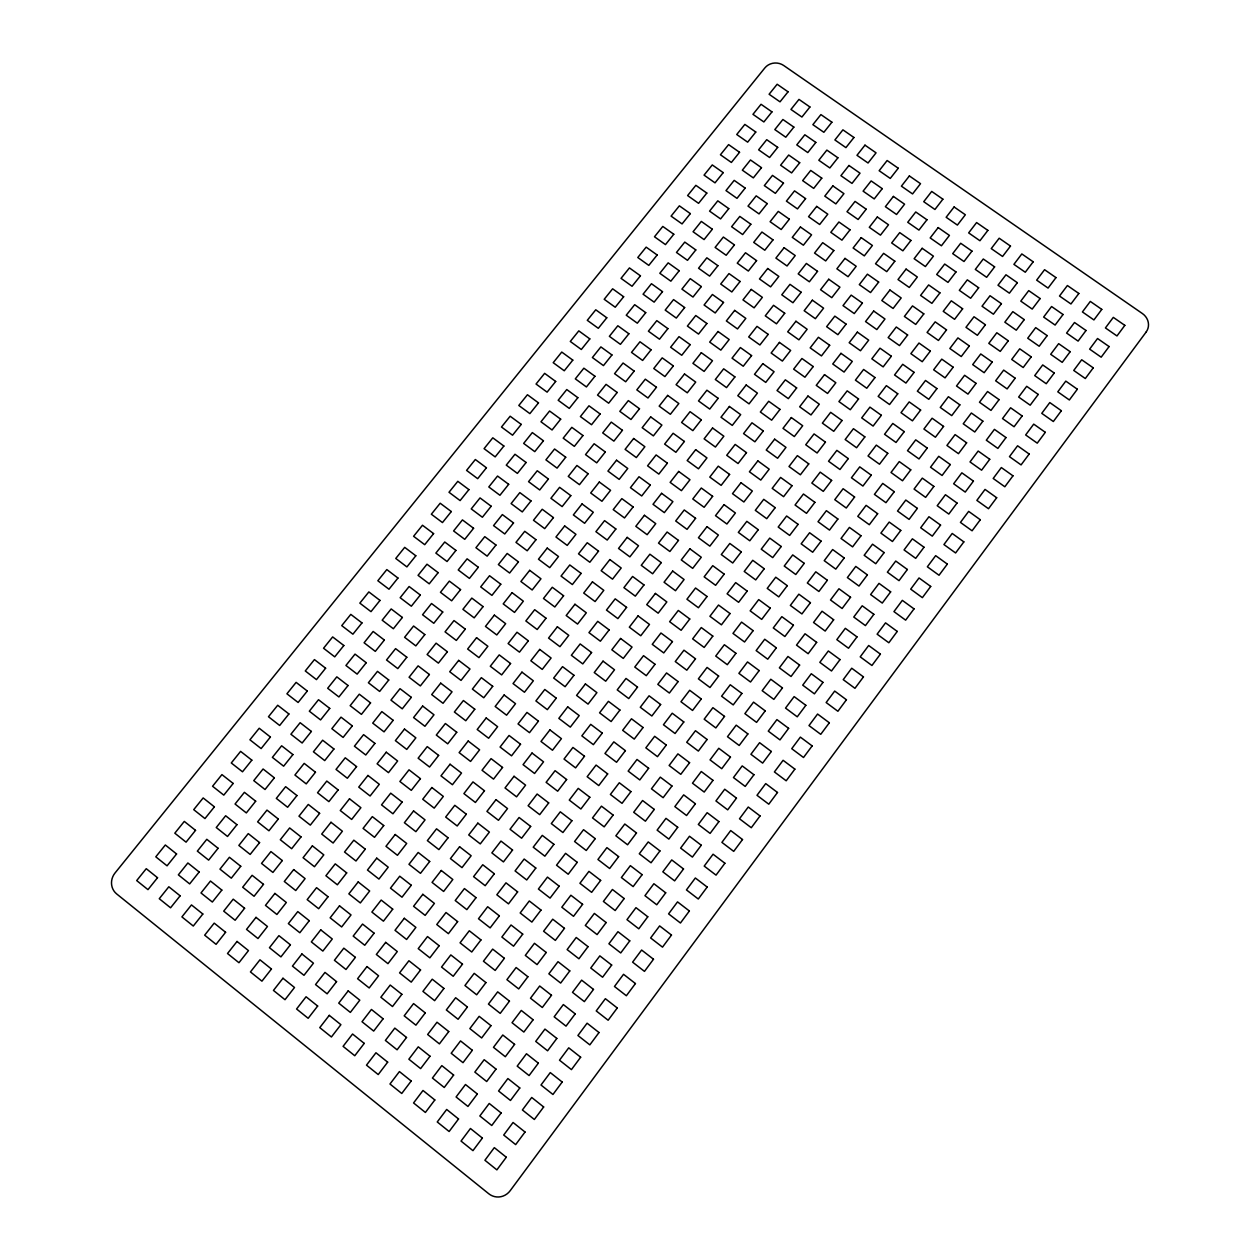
<?xml version="1.0" encoding="UTF-8"?>
<svg xmlns="http://www.w3.org/2000/svg" width="1260" height="1260" viewBox="0 0 1260 1260"><rect width="100%" height="100%" fill="white"/><g stroke="black" fill="none" stroke-linecap="round" stroke-linejoin="round"><path stroke-width="1.5" d="M1146.096 332.105L510.19 1190.7A15.971 15.246 -80.3 0 1 488.738 1193.74L116.676 893.939A15.293 14.443 -50.8 0 1 115.038 872.975L764.836 67.945A13.529 12.49 4.3 0 1 783.736 65.52L1142.379 313.535A14.096 13.104 22.3 0 1 1146.096 332.105M506.284 1157.231L496.881 1169.879L484.911 1160.255L494.314 1147.639L506.284 1157.231M525.026 1132.031L515.671 1144.615L503.701 1135.039L513.056 1122.487L525.026 1132.031M543.659 1106.973L534.35 1119.478L522.396 1109.966L531.72 1097.476L543.659 1106.973M562.196 1082.025L552.951 1094.483L540.997 1085.017L550.274 1072.591L562.196 1082.025M580.655 1057.219L571.442 1069.614L559.503 1060.196L568.733 1047.832L580.655 1057.219M599.004 1032.539L589.837 1044.871L577.915 1035.5L587.097 1023.199L599.004 1032.539M617.258 1007.984L608.139 1020.238L596.232 1010.929L605.367 998.692L617.258 1007.984M635.434 983.556L626.362 995.746L614.471 986.486L623.542 974.311L635.434 983.556M653.499 959.238L644.474 971.381L632.599 962.152L641.623 950.04L653.499 959.238M671.485 935.062L662.508 947.142L650.633 937.96L659.626 925.911L671.485 935.062M689.377 910.996L680.447 923.013L668.587 913.878L677.534 901.892L689.377 910.996M707.175 887.056L698.292 899.01L686.448 889.922L695.347 878L707.175 887.056M724.894 863.242L716.042 875.133L704.214 866.092L713.066 854.217L724.894 863.242M742.518 839.538L733.714 851.366L721.901 842.373L730.706 830.561L742.518 839.538M760.048 815.944L751.291 827.725L739.494 818.779L748.251 807.03L760.048 815.944M777.499 792.477L768.789 804.195L756.992 795.296L765.718 783.61L777.499 792.477M794.871 769.135L786.193 780.79L774.412 771.939L783.09 760.3L794.871 769.135M812.149 745.904L803.518 757.496L791.737 748.692L800.368 737.116L812.149 745.904M829.332 722.783L820.748 734.328L808.983 725.571L817.582 714.042L829.332 722.783M846.436 699.773L837.9 711.27L826.15 702.544L834.687 691.078L846.436 699.773M863.462 676.888L854.957 688.322L843.223 679.644L851.728 668.225L863.462 676.888M880.394 654.113L871.936 665.485L860.218 656.854L868.675 645.498L880.394 654.113M897.246 631.433L888.836 642.758L877.117 634.174L885.544 622.865L897.246 631.433M914.02 608.879L905.641 620.156L893.954 611.604L902.333 600.359L914.02 608.879M930.715 586.435L922.383 597.649L910.697 589.144L919.028 577.962L930.715 586.435M947.331 564.102L939.031 575.253L927.36 566.795L935.66 555.66L947.331 564.102M963.853 541.879L955.6 552.967L943.929 544.556L952.198 533.468L963.853 541.879M980.296 519.75L972.09 530.791L960.435 522.412L968.656 511.387L980.296 519.75M996.676 497.731L988.501 508.725L976.862 500.393L985.036 489.416L996.676 497.731M1012.961 475.823L1004.834 486.769L993.195 478.469L1001.338 467.555L1012.961 475.823M1029.168 454.025L1021.072 464.909L1009.465 456.655L1017.576 445.788L1029.168 454.025M1045.312 432.322L1037.248 443.158L1025.656 434.952L1033.72 424.132L1045.312 432.322M1061.361 410.728L1053.344 421.517L1041.768 413.343L1049.785 402.57L1061.361 410.728M1077.347 389.23L1069.362 399.971L1057.786 391.828L1065.787 381.118L1077.347 389.23M1093.255 367.841L1085.317 378.536L1073.74 370.44L1081.694 359.777L1093.255 367.841M1109.083 346.563L1101.177 357.194L1089.632 349.13L1097.539 338.515L1109.083 346.563M1124.833 325.363L1116.974 335.947L1105.429 327.931L1113.304 317.378L1124.833 325.363M482.375 1138.063L472.957 1150.648L461.034 1141.072L470.452 1128.503L482.375 1138.063M501.133 1112.958L491.762 1125.495L479.84 1115.966L489.226 1103.461L501.133 1112.958M519.797 1087.994L510.473 1100.468L498.566 1090.987L507.89 1078.544L519.797 1087.994M538.351 1063.157L529.09 1075.567L517.198 1066.133L526.475 1053.754L538.351 1063.157M556.826 1038.445L547.596 1050.793L535.721 1041.406L544.95 1029.089L556.826 1038.445M575.206 1013.875L566.024 1026.144L554.164 1016.82L563.346 1004.567L575.206 1013.875M593.491 989.415L584.356 1001.621L572.497 992.344L581.632 980.154L593.491 989.415M611.683 965.066L602.595 977.225L590.751 967.995L599.839 955.867L611.683 965.066M629.779 940.858L620.739 952.954L608.911 943.772L617.951 931.691L629.779 940.858M647.782 916.776L638.788 928.809L626.976 919.658L635.969 907.657L647.782 916.776M665.705 892.804L656.759 904.774L644.947 895.687L653.893 883.732L665.705 892.804M683.519 868.959L674.62 880.866L662.823 871.825L671.737 859.934L683.519 868.959M701.269 845.224L692.401 857.083L680.62 848.075L689.488 836.246L701.269 845.224M718.909 821.614L710.105 833.411L698.323 824.45L707.144 812.684L718.909 821.614M736.47 798.131L727.697 809.849L715.932 800.951L724.72 789.232L736.47 798.131M753.937 774.742L745.211 786.429L733.462 777.562L742.203 765.907L753.937 774.742M771.325 751.495L762.647 763.103L750.913 754.283L759.591 742.691L771.325 751.495M788.634 728.343L779.987 739.903L768.269 731.131L776.916 719.602L788.634 728.343M805.849 705.317L797.249 716.814L785.531 708.088L794.131 696.607L805.849 705.317M822.969 682.4L814.417 693.851L802.715 685.156L811.283 673.738L822.969 682.4M840.026 659.594L831.506 670.981L819.819 662.335L828.34 650.979L840.026 659.594M856.989 636.899L848.515 648.238L836.829 639.639L845.318 628.331L856.989 636.899M873.857 614.329L865.431 625.606L853.76 617.038L862.202 605.792L873.857 614.329M890.663 591.853L882.268 603.067L870.613 594.562L879.008 583.364L890.663 591.853M907.373 569.488L899.026 580.655L887.386 572.182L895.734 561.047L907.373 569.488M924.005 547.234L915.705 558.353L904.066 549.927L912.382 538.823L924.005 547.234M940.558 525.089L932.29 536.146L920.682 527.767L928.951 516.726L940.558 525.089M957.033 503.055L948.811 514.064L937.204 505.717L945.441 494.723L957.033 503.055M973.429 481.115L965.239 492.077L953.647 483.761L961.853 472.831L973.429 481.115M989.746 459.286L981.603 470.185L970.011 461.932L978.169 451.048L989.746 459.286M1005.984 437.566L997.873 448.418L986.312 440.197L994.423 429.361L1005.984 437.566M1022.144 415.958L1014.079 426.746L1002.519 418.572L1010.599 407.783L1022.144 415.958M1038.224 394.443L1030.192 405.184L1018.647 397.042L1026.695 386.316L1038.224 394.443M1054.226 373.023L1046.241 383.717L1034.712 375.606L1042.713 364.943L1054.226 373.023M1070.165 351.713L1062.211 362.36L1050.683 354.296L1058.652 343.665L1070.165 351.713M1086.01 330.498L1078.103 341.098L1066.59 333.065L1074.512 322.497L1086.01 330.498M1101.791 309.393L1093.916 319.93L1082.419 311.945L1090.309 301.423L1101.791 309.393M458.545 1118.975L449.127 1131.511L437.252 1121.967L446.686 1109.461L458.545 1118.975M477.335 1093.979L467.948 1106.453L456.088 1096.972L465.476 1084.514L477.335 1093.979M496.015 1069.11L486.691 1081.521L474.831 1072.087L484.171 1059.692L496.015 1069.11M514.6 1044.367L505.323 1056.731L493.479 1047.328L502.772 1035.011L514.6 1044.367M533.106 1019.765L523.861 1032.05L512.033 1022.711L521.278 1010.441L533.106 1019.765M551.502 995.274L542.32 1007.496L530.491 998.203L539.69 985.997L551.502 995.274M569.803 970.909L560.668 983.068L548.856 973.822L558.007 961.679L569.803 970.909M588.026 946.669L578.923 958.781L567.126 949.583L576.23 937.487L588.026 946.669M606.139 922.556L597.098 934.589L585.302 925.439L594.358 913.421L606.139 922.556M624.173 898.553L615.163 910.539L603.398 901.436L612.407 889.481L624.173 898.553M642.112 874.676L633.15 886.599L621.385 877.543L630.362 865.651L642.112 874.676M659.957 850.925L651.042 862.785L639.292 853.776L648.223 841.932L659.957 850.925M677.722 827.284L668.855 839.097L657.121 830.135L665.989 818.354L677.722 827.284M695.394 803.77L686.574 815.519L674.84 806.605L683.676 794.871L695.394 803.77M712.987 780.365L704.198 792.052L692.48 783.184L701.269 771.514L712.987 780.365M730.469 757.087L721.744 768.71L710.041 759.89L718.783 748.283L730.469 757.087M747.889 733.918L739.195 745.479L727.492 736.706L736.202 725.162L747.889 733.918M765.214 710.86L756.567 722.374L744.88 713.633L753.543 702.135L765.214 710.86M782.444 687.913L773.845 699.379L762.174 690.685L770.789 679.25L782.444 687.913M799.612 665.091L791.044 676.494L779.373 667.832L787.957 656.46L799.612 665.091M816.669 642.364L808.148 653.72L796.509 645.104L805.03 633.78L816.669 642.364M833.663 619.762L825.174 631.055L813.55 622.487L822.04 611.226L833.663 619.762M850.563 597.272L842.121 608.501L830.497 599.981L838.955 588.766L850.563 597.272M867.384 574.891L858.989 586.058L847.381 577.584L855.776 566.417L867.384 574.891M884.126 552.605L875.763 563.724L864.171 555.298L872.534 544.194L884.126 552.605M900.79 530.428L892.458 541.501L880.882 533.106L889.198 522.065L900.79 530.428M917.359 508.378L909.09 519.388L897.514 511.04L905.798 500.047L917.359 508.378M933.865 486.423L925.628 497.385L914.067 489.069L922.304 478.123L933.865 486.423M950.276 464.562L942.086 475.477L930.526 467.208L938.731 456.309L950.276 464.562M966.625 442.827L958.466 453.679L946.922 445.441L955.096 434.606L966.625 442.827M982.879 421.187L974.767 431.991L963.239 423.801L971.365 413.012L982.879 421.187M999.07 399.641L990.99 410.398L979.477 402.239L987.556 391.514L999.07 399.641M1015.166 378.205L1007.134 388.915L995.636 380.803L1003.684 370.109L1015.166 378.205M1031.2 356.863L1023.199 367.526L1011.717 359.447L1019.718 348.815L1031.2 356.863M1047.155 335.632L1039.185 346.248L1027.719 338.216L1035.688 327.616L1047.155 335.632M1063.031 314.512L1055.108 325.064L1043.642 317.063L1051.58 306.526L1063.031 314.512M1078.843 293.47L1070.953 303.975L1059.503 296.021L1067.393 285.532L1078.843 293.47M434.826 1099.964L425.392 1112.454L413.563 1102.957L422.998 1090.483L434.826 1099.964M453.631 1075.063L444.245 1087.49L432.432 1078.04L441.819 1065.629L453.631 1075.063M472.342 1050.289L463.003 1062.668L451.19 1053.265L460.546 1040.918L472.342 1050.289M490.959 1025.656L481.651 1037.957L469.854 1028.601L479.162 1016.332L490.959 1025.656M509.465 1001.133L500.22 1013.386L488.439 1004.078L497.684 991.856L509.465 1001.133M527.893 976.752L518.695 988.927L506.914 979.666L516.127 967.522L527.893 976.752M546.226 952.481L537.075 964.609L525.31 955.395L534.46 943.299L546.226 952.481M564.464 928.336L555.345 940.401L543.596 931.234L552.715 919.202L564.464 928.336M582.608 904.318L573.536 916.319L561.803 907.2L570.874 895.23L582.608 904.318M600.658 880.409L591.649 892.348L579.915 883.276L588.94 871.369L600.658 880.409M618.628 856.627L609.651 868.502L597.933 859.493L606.91 847.633L618.628 856.627M636.489 832.97L627.574 844.783L615.856 835.805L624.803 824.024L636.489 832.97M654.271 809.424L645.403 821.189L633.701 812.259L642.584 800.525L654.271 809.424M671.974 786.004L663.138 797.69L651.452 788.807L660.303 777.136L671.974 786.004M689.582 762.694L680.794 774.333L669.123 765.481L677.912 753.874L689.582 762.694M707.096 739.494L698.355 751.07L686.7 742.282L695.457 730.721L707.096 739.494M724.531 716.404L715.837 727.933L704.183 719.192L712.892 707.679L724.531 716.404M741.888 693.441L733.226 704.907L721.586 696.213L730.249 684.763L741.888 693.441M759.15 670.588L750.519 682.006L738.895 673.344L747.526 661.941L759.15 670.588M776.317 647.845L767.749 659.201L756.142 650.585L764.726 639.245L776.317 647.845M793.422 625.212L784.885 636.52L773.278 627.937L781.83 616.66L793.422 625.212M810.432 602.69L801.927 613.935L790.351 605.414L798.84 594.184L810.432 602.69M827.363 580.277L818.906 591.476L807.329 582.986L815.787 571.819L827.363 580.277M844.2 557.975L835.789 569.126L824.229 560.668L832.639 549.549L844.2 557.975M860.974 535.784L852.595 546.872L841.034 538.461L849.413 527.404L860.974 535.784M877.653 513.702L869.321 524.727L857.776 516.364L866.108 505.355L877.653 513.702M894.253 491.715L885.953 502.693L874.424 494.377L882.725 483.415L894.253 491.715M910.775 469.854L902.522 480.769L891.009 472.484L899.262 461.585L910.775 469.854M927.218 448.072L919.012 458.955L907.499 450.702L915.721 439.85L927.218 448.072M943.582 426.416L935.408 437.236L923.911 429.03L932.101 418.226L943.582 426.416M959.868 404.854L951.741 415.611L940.259 407.452L948.386 396.711L959.868 404.854M976.075 383.386L967.979 394.112L956.513 385.985L964.609 375.291L976.075 383.386M992.203 362.029L984.154 372.708L972.689 364.613L980.753 353.966L992.203 362.029M1008.268 340.783L1000.251 351.398L988.801 343.35L996.817 332.75L1008.268 340.783M1024.238 319.63L1016.269 330.183L1004.834 322.182L1012.819 311.645L1024.238 319.63M1040.146 298.573L1032.208 309.078L1020.789 301.124L1028.727 290.619L1040.146 298.573M1055.975 277.609L1048.068 288.083L1036.665 280.145L1044.572 269.703L1055.975 277.609M411.201 1081.017L401.751 1093.475L389.97 1084.009L399.42 1071.583L411.201 1081.017M430.022 1056.226L420.635 1068.606L408.854 1059.203L418.257 1046.839L430.022 1056.226M448.765 1031.562L439.409 1043.879L427.644 1034.507L436.999 1022.222L448.765 1031.562M467.397 1007.024L458.089 1019.277L446.339 1009.953L455.647 997.731L467.397 1007.024M485.935 982.595L476.674 994.786L464.94 985.525L474.201 973.35L485.935 982.595M504.378 958.309L495.164 970.436L483.446 961.222L492.66 949.111L504.378 958.309M522.727 934.133L513.56 946.197L501.858 937.031L511.024 924.982L522.727 934.133M540.997 910.082L531.877 922.084L520.175 912.964L529.294 900.979L540.997 910.082M559.156 886.158L550.084 898.096L538.398 889.024L547.47 877.102L559.156 886.158M577.237 862.344L568.213 874.235L556.526 865.195L565.567 853.335L577.237 862.344M595.224 838.656L586.247 850.484L574.576 841.507L583.553 829.694L595.224 838.656M613.116 815.078L604.186 826.859L592.515 817.913L601.461 806.164L613.116 815.078M630.929 791.626L622.03 803.344L610.391 794.446L619.29 782.759L630.929 791.626M648.648 768.285L639.797 779.94L628.157 771.104L637.009 759.465L648.648 768.285M666.272 745.069L657.468 756.662L645.845 747.857L654.664 736.297L666.272 745.069M683.818 721.964L675.061 733.509L663.453 724.752L672.21 713.223L683.818 721.964M701.269 698.969L692.559 710.451L680.951 701.741L689.677 690.275L701.269 698.969M718.641 676.084L709.978 687.519L698.386 678.841L707.065 667.438L718.641 676.084M735.934 653.326L727.303 664.697L715.727 656.066L724.358 644.726L735.934 653.326M753.134 630.662L744.55 641.986L732.973 633.402L741.573 622.109L753.134 630.662M770.254 608.123L761.702 619.385L750.157 610.848L758.709 599.602L770.254 608.123M787.279 585.695L778.774 596.894L767.23 588.388L775.75 577.206L787.279 585.695M804.242 563.362L795.769 574.513L784.24 566.055L792.713 554.92L804.242 563.362M821.111 541.138L812.684 552.242L801.155 543.832L809.597 532.744L821.111 541.138M837.9 519.025L829.505 530.082L818.008 521.703L826.387 510.678L837.9 519.025M854.595 497.023L846.263 508.016L834.766 499.684L843.113 488.723L854.595 497.023M871.227 475.13L862.927 486.061L851.445 477.776L859.745 466.862L871.227 475.13M887.78 453.332L879.511 464.216L868.03 455.978L876.314 445.111L887.78 453.332M904.239 431.644L896.017 442.481L884.552 434.275L892.789 423.454L904.239 431.644M920.635 410.067L912.445 420.84L900.994 412.681L909.184 401.909L920.635 410.067M936.936 388.584L928.793 399.31L917.359 391.183L925.501 380.473L936.936 388.584M953.174 367.211L945.063 377.874L933.644 369.794L941.756 359.132L953.174 367.211M969.334 345.933L961.254 356.548L949.851 348.5L957.915 337.9L969.334 345.933M985.399 324.749L977.382 335.317L965.979 327.316L974.011 316.748L985.399 324.749M1001.417 303.676L993.415 314.197L982.028 306.227L990.029 295.722L1001.417 303.676M1017.34 282.697L1009.386 293.17L997.999 285.232L1005.968 274.774L1017.34 282.697M1033.184 261.812L1025.278 272.239L1013.906 264.348L1021.828 253.937L1033.184 261.812M387.67 1062.164L378.22 1074.559L366.487 1065.141L375.952 1052.761L387.67 1062.164M406.523 1037.468L397.105 1049.8L385.387 1040.429L394.805 1028.113L406.523 1037.468M425.281 1012.898L415.91 1025.168L404.192 1015.843L413.563 1003.59L425.281 1012.898M443.93 988.454L434.621 1000.661L422.919 991.384L432.227 979.193L443.93 988.454M462.499 964.136L453.222 976.279L441.535 967.05L450.812 954.922L462.499 964.136M480.958 939.928L471.744 952.009L460.058 942.827L469.287 930.778L480.958 939.928M499.338 915.847L490.156 927.88L478.485 918.745L487.667 906.743L499.338 915.847M517.624 891.891L508.489 903.861L496.834 894.773L505.969 882.835L517.624 891.891M535.815 868.061L526.727 879.968L515.072 870.928L524.16 859.036L535.815 868.061M553.912 844.342L544.871 856.186L533.232 847.192L542.273 835.38L553.912 844.342M571.914 820.748L562.921 832.529L551.297 823.583L560.29 811.818L571.914 820.748M589.837 797.265L580.891 808.999L569.268 800.084L578.23 788.382L589.837 797.265M607.666 773.908L598.768 785.578L587.16 776.711L596.074 765.072L607.666 773.908M625.401 750.661L616.549 762.269L604.957 753.448L613.825 741.872L625.401 750.661M643.057 727.524L634.252 739.084L622.66 730.312L631.481 718.783L643.057 727.524M660.634 704.513L651.861 715.995L640.285 707.269L649.073 695.803L660.634 704.513M678.101 681.597L669.375 693.047L657.815 684.353L666.556 672.95L678.101 681.597M695.504 658.807L686.81 670.194L675.265 661.547L683.959 650.192L695.504 658.807M712.813 636.127L704.167 647.451L692.638 638.867L701.284 627.559L712.813 636.127M730.028 613.557L721.429 624.834L709.915 616.282L718.515 605.036L730.028 613.557M747.18 591.097L738.612 602.312L727.099 593.806L735.667 582.608L747.18 591.097M764.237 568.748L755.716 579.915L744.219 571.442L752.74 560.306L764.237 568.748M781.216 546.509L772.726 557.613L761.245 549.187L769.734 538.099L781.216 546.509M798.1 524.365L789.658 535.421L778.192 527.042L786.634 516.001L798.1 524.365M814.905 502.346L806.51 513.34L795.06 505.008L803.455 494.014L814.905 502.346M831.647 480.422L823.284 491.369L811.834 483.068L820.197 472.138L831.647 480.422M848.295 458.608L839.979 469.508L828.529 461.239L836.861 450.371L848.295 458.608M864.864 436.889L856.58 447.741L845.161 439.519L853.445 428.699L864.864 436.889M881.354 415.28L873.117 426.069L861.698 417.895L869.936 407.122L881.354 415.28M897.766 393.781L889.56 404.523L878.157 396.38L886.363 385.654L897.766 393.781M914.098 372.377L905.94 383.072L894.553 374.96L902.711 364.298L914.098 372.377M930.353 351.083L922.241 361.714L910.854 353.65L918.981 343.035L930.353 351.083M946.528 329.884L938.448 340.468L927.077 332.435L935.172 321.867L946.528 329.884M962.64 308.779L954.592 319.315L943.236 311.33L951.284 300.809L962.64 308.779M978.658 287.768L970.657 298.258L959.317 290.32L967.318 279.846L978.658 287.768M994.612 266.868L986.643 277.31L975.319 269.404L983.288 258.993L994.612 266.868M1010.489 246.078L1002.566 256.457L991.242 248.598L999.18 238.219L1010.489 246.078M364.234 1043.39L354.769 1055.738L343.082 1046.351L352.564 1034.019L364.234 1043.39M383.103 1018.789L373.684 1031.074L362.014 1021.734L371.432 1009.465L383.103 1018.789M401.877 994.313L392.506 1006.535L380.851 997.243L390.222 985.052L401.877 994.313M420.556 969.964L411.233 982.123L399.577 972.878L408.917 960.75L420.556 969.964M439.141 945.74L429.865 957.836L418.226 948.638L427.502 936.558L439.141 945.74M457.632 921.627L448.402 933.676L436.763 924.525L446.009 912.508L457.632 921.627M476.028 897.656L466.846 909.625L455.222 900.522L464.42 888.568L476.028 897.656M494.329 873.778L485.195 885.701L473.587 876.645L482.738 864.754L494.329 873.778M512.552 850.043L503.449 861.903L491.857 852.894L500.96 841.066L512.552 850.043M530.665 826.418L521.624 838.215L510.032 829.253L519.088 817.488L530.665 826.418M548.698 802.919L539.705 814.653L528.113 805.738L537.122 794.02L548.698 802.919M566.638 779.53L557.676 791.201L546.115 782.334L555.077 770.679L566.638 779.53M584.498 756.252L575.584 767.875L564.023 759.055L572.938 747.448L584.498 756.252M602.264 733.099L593.381 744.66L581.837 735.871L590.72 724.342L602.264 733.099M619.936 710.041L611.116 721.555L599.571 712.813L608.407 701.332L619.936 710.041M637.528 687.125L628.74 698.576L617.227 689.881L626.015 678.447L637.528 687.125M655.027 664.303L646.285 675.691L634.772 667.044L643.529 655.673L655.027 664.303M672.446 641.592L663.752 652.932L652.255 644.332L660.949 633.008L672.446 641.592M689.771 619.006L681.124 630.284L669.627 621.716L678.289 610.454L689.771 619.006M707.033 596.515L698.418 607.745L686.936 599.224L695.552 588.01L707.033 596.515M724.185 574.135L715.617 585.317L704.151 576.844L712.735 565.677L724.185 574.135M741.274 551.88L732.737 562.999L721.287 554.558L729.823 543.454L741.274 551.88M758.268 529.72L749.779 540.776L738.328 532.381L746.833 521.341L758.268 529.72M775.183 507.67L766.741 518.679L755.307 510.331L763.749 499.338L775.183 507.67M792.02 485.714L783.61 496.676L772.191 488.36L780.601 477.43L792.02 485.714M808.762 463.885L800.399 474.784L788.996 466.515L797.359 455.632L808.762 463.885M825.442 442.134L817.11 453.002L805.723 444.764L814.054 433.928L825.442 442.134M842.042 420.509L833.742 431.314L822.37 423.124L830.655 412.335L842.042 420.509M858.548 398.979L850.295 409.736L838.924 401.578L847.177 390.852L858.548 398.979M874.991 377.559L866.77 388.253L855.414 380.142L863.62 369.464L874.991 377.559M891.34 356.233L883.165 366.88L871.825 358.816L880 348.185L891.34 356.233M907.625 335.002L899.498 345.602L888.158 337.585L896.285 327.002L907.625 335.002M923.816 313.882L915.736 324.434L904.397 316.449L912.508 305.912L923.816 313.882M939.944 292.871L931.896 303.361L920.587 295.407L928.636 284.933L939.944 292.871M955.994 271.94L947.992 282.398L936.684 274.475L944.701 264.049L955.994 271.94M971.98 251.118L963.994 261.513L952.702 253.638L960.687 243.259L971.98 251.118M987.871 230.391L979.933 240.739L968.656 232.895L976.594 222.563L987.871 230.391M329.269 1015.355L319.772 1027.625L331.411 1036.98L340.893 1024.679L329.269 1015.355M348.169 990.895L338.735 1003.117L350.359 1012.41L359.793 1000.172L348.169 990.895M366.975 966.578L357.588 978.721L369.196 987.966L378.583 975.807L366.975 966.578M385.686 942.37L376.346 954.45L387.954 963.664L397.294 951.552L385.686 942.37M404.302 918.288L395.01 930.305L406.602 939.472L415.894 927.407L404.302 918.288M422.824 894.317L413.579 906.286L425.155 915.39L434.401 903.404L422.824 894.317M441.252 870.471L432.054 882.378L443.63 891.45L452.828 879.511L441.252 870.471M459.585 846.751L450.434 858.595L461.995 867.62L471.145 855.745L459.585 846.751M477.839 823.142L468.72 834.939L480.28 843.901L489.384 832.088L477.839 823.142M495.983 799.659L486.927 811.393L498.472 820.307L507.528 808.558L495.983 799.659M514.048 776.286L505.024 787.957L516.568 796.84L525.577 785.153L514.048 776.286M532.019 753.039L523.058 764.647L534.571 773.482L543.548 761.843L532.019 753.039M549.911 729.902L540.981 741.447L552.494 750.235L561.424 738.659L549.911 729.902M567.709 706.876L558.826 718.373L570.323 727.115L579.206 715.601L567.709 706.876M585.412 683.959L576.576 695.41L588.058 704.104L596.909 692.638L585.412 683.959M603.036 661.153L594.247 672.541L605.713 681.203L614.518 669.8L603.036 661.153M620.582 638.473L611.824 649.798L623.29 658.413L632.048 647.073L620.582 638.473M638.033 615.904L629.323 627.165L640.773 635.749L649.483 624.44L638.033 615.904M655.389 593.428L646.726 604.642L658.161 613.179L666.839 601.933L655.389 593.428M672.683 571.079L664.052 582.23L675.486 590.72L684.101 579.537L672.683 571.079M689.881 548.824L681.282 559.928L692.701 568.37L701.284 557.251L689.881 548.824M706.986 526.68L698.434 537.736L709.852 546.147L718.389 535.059L706.986 526.68M724.027 504.646L715.507 515.655L726.91 524.018L735.415 512.993L724.027 504.646M740.974 482.722L732.501 493.668L743.888 501.984L752.346 491.022L740.974 482.722M757.843 460.892L749.416 471.791L760.788 480.076L769.214 469.161L757.843 460.892M774.632 439.173L766.237 450.025L777.609 458.262L785.988 447.394L774.632 439.173M791.327 417.564L782.995 428.353L794.335 436.558L802.683 425.738L791.327 417.564M807.959 396.05L799.659 406.791L810.999 414.949L819.299 404.192L807.959 396.05M824.512 374.645L816.244 385.339L827.568 393.451L835.837 382.741L824.512 374.645M840.971 353.335L832.75 363.982L844.074 372.062L852.295 361.399L840.971 353.335M857.367 332.136L849.177 342.72L860.486 350.752L868.675 340.153L857.367 332.136M873.684 311.031L865.541 321.568L876.834 329.569L884.977 319L873.684 311.031M889.922 290.02L881.811 300.51L893.104 308.464L901.199 297.959L889.922 290.02M906.082 269.105L898.002 279.547L909.279 287.469L917.343 277.011L906.082 269.105M922.163 248.299L914.13 258.694L925.391 266.569L933.424 256.158L922.163 248.299M938.18 227.588L930.179 237.935L941.425 245.779L949.426 235.415L938.18 227.588M954.103 206.971L946.15 217.271L957.395 225.083L965.349 214.767L954.103 206.971M317.662 1006.047L308.164 1018.3L296.572 1008.992L306.07 996.77L317.662 1006.047M336.562 981.65L327.127 993.825L315.536 984.564L324.986 972.405L336.562 981.65M355.383 957.364L345.98 969.491L334.42 960.278L343.822 948.166L355.383 957.364M374.11 933.203L364.754 945.268L353.194 936.101L362.549 924.068L374.11 933.203M392.726 909.169L383.434 921.17L371.873 912.051L381.182 900.065L392.726 909.169M411.264 885.244L402.003 897.199L390.474 888.127L399.735 876.204L411.264 885.244M429.707 861.462L420.494 873.337L408.965 864.313L418.178 852.453L429.707 861.462M448.056 837.774L438.89 849.602L427.376 840.625L436.543 828.828L448.056 837.774M466.31 814.212L457.191 825.977L445.678 817.047L454.797 805.313L466.31 814.212M484.47 790.776L475.398 802.478L463.901 793.595L472.973 781.909L484.47 790.776M502.551 767.45L493.526 779.105L482.029 770.254L491.069 758.63L502.551 767.45M520.538 744.235L511.544 755.827L500.078 747.038L509.056 735.462L520.538 744.235M538.429 721.145L529.499 732.674L518.033 723.933L526.963 712.42L538.429 721.145M556.243 698.166L547.344 709.648L535.894 700.938L544.792 689.472L556.243 698.166M573.962 675.297L565.11 686.716L553.66 678.053L562.527 666.65L573.962 675.297M591.586 652.538L582.781 663.91L571.347 655.279L580.167 643.939L591.586 652.538M609.147 629.905L600.374 641.214L588.956 632.63L597.728 621.337L609.147 629.905M626.598 607.367L617.888 618.613L606.47 610.076L615.195 598.846L626.598 607.367M643.986 584.939L635.308 596.137L623.905 587.648L632.583 576.466L643.986 584.939M661.264 562.622L652.633 573.773L641.245 565.315L649.892 554.195L661.264 562.622M678.478 540.414L669.879 551.502L658.508 543.091L667.107 532.019L678.478 540.414M695.599 518.317L687.047 529.358L675.691 520.978L684.243 509.969L695.599 518.317M712.64 496.33L704.135 507.308L692.779 498.976L701.3 488.014L712.64 496.33M729.603 474.437L721.145 485.368L709.789 477.083L718.263 466.168L729.603 474.437M746.487 452.655L738.061 463.538L726.721 455.285L735.163 444.433L746.487 452.655M763.292 430.983L754.898 441.803L743.573 433.598L751.968 422.793L763.292 430.983M780.003 409.405L771.655 420.178L760.347 412.004L768.694 401.263L780.003 409.405M796.651 387.938L788.335 398.648L777.026 390.521L785.342 379.827L796.651 387.938M813.204 366.565L804.935 377.228L793.642 369.148L801.927 358.502L813.204 366.565M829.678 345.287L821.457 355.918L810.18 347.87L818.417 337.27L829.678 345.287M846.09 324.119L837.9 334.703L826.623 326.686L834.829 316.134L846.09 324.119M862.407 303.061L854.264 313.582L843.003 305.613L851.161 295.108L862.407 303.061M878.661 282.082L870.55 292.556L859.304 284.634L867.415 274.176L878.661 282.082M894.836 261.214L886.756 271.64L875.527 263.75L883.606 253.339L894.836 261.214M910.933 240.455L902.885 250.819L891.67 242.959L899.719 232.612L910.933 240.455M926.95 219.775L918.95 230.092L907.736 222.28L915.752 211.979L926.95 219.775M942.889 199.19L934.936 209.475L923.737 201.695L931.707 191.425L942.889 199.19M282.964 978.248L273.452 990.423L284.996 999.7L294.509 987.494L282.964 978.248M301.912 953.978L292.446 966.105L303.975 975.319L313.441 963.191L301.912 953.978M320.749 929.848L311.346 941.897L322.859 951.079L332.278 938.999L320.749 929.848M339.507 905.83L330.136 917.816L341.649 926.95L351.02 914.933L339.507 905.83M358.171 881.937L348.847 893.86L360.344 902.947L369.668 890.993L358.171 881.937M376.724 858.154L367.463 870.03L378.945 879.07L388.222 867.163L376.724 858.154M395.199 834.498L385.969 846.311L397.451 855.304L406.681 843.46L395.199 834.498M413.579 810.952L404.397 822.717L415.879 831.663L425.045 819.882L413.579 810.952M431.865 787.531L422.73 799.234L434.196 808.133L443.331 796.414L431.865 787.531M450.056 764.237L440.969 775.861L452.434 784.728L461.506 773.057L450.056 764.237M468.169 741.038L459.128 752.614L470.563 761.434L479.603 749.826L468.169 741.038M486.187 717.964L477.194 729.493L488.628 738.25L497.621 726.705L486.187 717.964M504.11 695L495.164 706.466L506.583 715.192L515.529 703.694L504.11 695M521.955 672.147L513.04 683.566L524.459 692.244L533.358 680.809L521.955 672.147M539.705 649.42L530.838 660.775L542.241 669.406L551.108 658.019L539.705 649.42M557.377 626.787L548.557 638.08L559.944 646.679L568.764 635.355L557.377 626.787M574.954 604.264L566.181 615.51L577.553 624.062L586.325 612.801L574.954 604.264M592.452 581.868L583.711 593.051L595.082 601.555L603.808 590.341L592.452 581.868M609.856 559.566L601.162 570.701L612.517 579.159L621.212 568.008L609.856 559.566M627.181 537.374L618.534 548.462L629.874 556.873L638.521 545.769L627.181 537.374M644.427 515.293L635.812 526.318L647.152 534.697L655.751 523.656L644.427 515.293M661.579 493.322L653.011 504.299L664.335 512.631L672.903 501.637L661.579 493.322M678.667 471.445L670.131 482.375L681.44 490.66L689.976 479.729L678.667 471.445M695.662 449.678L687.173 460.546L698.465 468.815L706.955 457.916L695.662 449.678M712.562 428.022L704.12 438.842L715.412 447.048L723.854 436.212L712.562 428.022M729.398 406.46L720.988 417.233L732.28 425.408L740.675 414.619L729.398 406.46M746.156 385.009L737.793 395.719L749.054 403.862L757.417 393.12L746.156 385.009M762.82 363.652L754.504 374.315L765.749 382.41L774.081 371.731L762.82 363.652M779.42 342.405L771.136 353.02L782.381 361.069L790.65 350.438L779.42 342.405M795.926 321.253L787.689 331.821L798.919 339.838L807.156 329.254L795.926 321.253M812.369 300.195L804.163 310.716L815.378 318.701L823.583 308.164L812.369 300.195M828.733 279.248L820.559 289.721L831.773 297.659L839.932 287.17L828.733 279.248M845.003 258.394L836.876 268.805L848.075 276.712L856.202 266.285L845.003 258.394M861.21 237.636L853.114 248L864.313 255.875L872.392 245.48L861.21 237.636M877.338 216.988L869.29 227.304L880.472 235.132L888.52 224.784L877.338 216.988M893.403 196.418L885.386 206.687L896.553 214.483L904.57 204.183L893.403 196.418M909.373 175.943L901.404 186.165L912.555 193.93L920.524 183.677L909.373 175.943M271.451 969.019L261.938 981.162L250.441 971.933L259.954 959.805L271.451 969.019M290.399 944.795L280.933 956.891L269.451 947.709L278.917 935.644L290.399 944.795M309.251 920.714L299.833 932.746L288.367 923.596L297.785 911.594L309.251 920.714M328.025 896.742L318.654 908.712L307.172 899.624L316.559 887.67L328.025 896.742M346.689 872.897L337.365 884.803L325.899 875.747L335.239 863.872L346.689 872.897M365.258 849.161L355.981 861.005L344.531 852.012L353.824 840.184L365.258 849.161M383.749 825.552L374.519 837.333L363.069 828.387L372.314 816.622L383.749 825.552M402.129 802.053L392.947 813.787L381.528 804.872L390.71 793.17L402.129 802.053M420.43 778.68L411.295 790.351L399.877 781.483L409.012 769.828L420.43 778.68M438.637 755.417L429.55 767.025L418.131 758.205L427.234 746.613L438.637 755.417M456.75 732.265L447.709 743.825L436.306 735.053L445.363 723.524L456.75 732.265M474.784 709.238L465.775 720.736L454.387 712.01L463.397 700.528L474.784 709.238M492.723 686.322L483.761 697.756L472.39 689.078L481.351 677.659L492.723 686.322M510.568 663.516L501.653 674.903L490.298 666.256L499.212 654.885L510.568 663.516M528.334 640.82L519.466 652.144L508.111 643.545L516.994 632.236L528.334 640.82M546.021 618.235L537.185 629.512L525.845 620.959L534.681 609.698L546.021 618.235M563.598 595.76L554.825 606.989L543.485 598.469L552.274 587.27L563.598 595.76M581.112 573.394L572.371 584.561L561.047 576.088L569.788 564.952L581.112 573.394M598.531 551.14L589.837 562.259L578.513 553.833L587.223 542.729L598.531 551.14M615.872 528.995L607.21 540.052L595.901 531.673L604.564 520.632L615.872 528.995M633.119 506.945L624.503 517.955L613.21 509.607L621.841 498.629L633.119 506.945M650.286 485.021L641.718 495.967L630.441 487.667L639.009 476.737L650.286 485.021M667.375 463.192L658.838 474.091L647.577 465.822L656.113 454.939L667.375 463.192M684.385 441.457L675.895 452.308L664.634 444.087L673.123 433.267L684.385 441.457M701.3 419.848L692.858 430.637L681.597 422.462L690.055 411.673L701.3 419.848M718.153 398.317L709.742 409.075L698.497 400.932L706.907 390.206L718.153 398.317M734.911 376.913L726.532 387.607L715.318 379.496L723.681 368.818L734.911 376.913M751.59 355.603L743.258 366.235L732.044 358.171L740.376 347.555L751.59 355.603M768.191 334.388L759.906 344.972L748.692 336.955L756.992 326.371L768.191 334.388M784.728 313.267L776.475 323.82L765.277 315.835L773.53 305.298L784.728 313.267M801.171 292.257L792.949 302.746L781.767 294.808L789.988 284.335L801.171 292.257M817.535 271.341L809.361 281.783L798.194 273.877L806.369 263.45L817.535 271.341M833.836 250.535L825.694 260.93L814.543 253.055L822.686 242.676L833.836 250.535M850.043 229.808L841.948 240.156L830.797 232.328L838.908 221.996L850.043 229.808M866.187 209.191L858.123 219.492L846.988 211.696L855.052 201.411L866.187 209.191M882.252 188.654L874.235 198.907L863.1 191.158L871.133 180.92L882.252 188.654M898.254 168.226L890.269 178.432L879.149 170.714L887.135 160.524L898.254 168.226M237.037 941.441L227.509 953.521L238.959 962.719L248.472 950.607L237.037 941.441M256.016 917.359L246.535 929.392L257.985 938.542L267.451 926.494L256.016 917.359M274.9 893.419L265.466 905.373L276.901 914.476L286.335 902.491L274.9 893.419M293.69 869.589L284.303 881.48L295.738 890.536L305.109 878.614L293.69 869.589M312.385 845.869L303.061 857.714L314.464 866.722L323.804 854.863L312.385 845.869M331.002 822.276L321.709 834.057L333.113 843.019L342.389 831.222L331.002 822.276M349.508 798.808L340.263 810.526L351.666 819.441L360.895 807.707L349.508 798.808M367.936 775.451L358.738 787.106L370.109 795.989L379.307 784.303L367.936 775.451M386.253 752.204L377.102 763.812L388.474 772.648L397.625 761.009L386.253 752.204M404.491 729.083L395.388 740.628L406.759 749.416L415.863 737.84L404.491 729.083M422.651 706.057L413.579 717.554L424.935 726.295L433.991 714.782L422.651 706.057M440.701 683.156L431.692 694.591L443.032 703.301L452.041 691.834L440.701 683.156M458.672 660.382L449.71 671.753L461.034 680.4L469.996 669.013L458.672 660.382M476.563 637.702L467.633 649.026L478.958 657.625L487.872 646.285L476.563 637.702M494.361 615.132L485.462 626.409L496.786 634.961L505.654 623.684L494.361 615.132M512.064 592.673L503.212 603.886L514.521 612.423L523.357 601.178L512.064 592.673M529.688 570.339L520.884 581.49L532.177 589.979L540.965 578.797L529.688 570.339M547.218 548.1L538.461 559.204L549.738 567.646L558.495 556.51L547.218 548.1M564.669 525.956L555.959 537.012L567.221 545.407L575.946 534.334L564.669 525.956M582.041 503.937L573.363 514.93L584.624 523.294L593.303 512.269L582.041 503.937M599.319 482.029L590.688 492.975L601.949 501.275L610.565 490.313L599.319 482.029M616.534 460.215L607.934 471.098L619.18 479.383L627.763 468.468L616.534 460.215M633.654 438.496L625.102 449.348L636.332 457.569L644.868 446.717L633.654 438.496M650.68 416.902L642.175 427.691L653.389 435.881L661.894 425.077L650.68 416.902M667.642 395.404L659.169 406.13L670.383 414.288L678.841 403.531L667.642 395.404M684.511 374L676.084 384.678L687.283 392.805L695.709 382.095L684.511 374M701.316 352.705L692.921 363.337L704.104 371.416L712.483 360.754L701.316 352.705M718.027 331.506L709.679 342.09L720.846 350.123L729.193 339.523L718.027 331.506M734.659 310.401L726.358 320.938L737.51 328.939L745.826 318.386L734.659 310.401M751.228 289.406L742.959 299.896L754.11 307.849L762.363 297.344L751.228 289.406M767.702 268.506L759.465 278.948L770.616 286.87L778.837 276.412L767.702 268.506M784.098 247.716L775.908 258.095L787.043 265.986L795.233 255.575L784.098 247.716M800.431 227.005L792.272 237.352L803.392 245.196L811.55 234.832L800.431 227.005M816.685 206.404L808.558 216.689L819.677 224.5L827.788 214.184L816.685 206.404M832.86 185.897L824.78 196.135L835.868 203.9L843.948 193.646L832.86 185.897M848.956 165.485L840.908 175.675L851.996 183.409L860.029 173.187L848.956 165.485M864.974 145.152L856.973 155.311L868.045 162.997L876.047 152.838L864.974 145.152M225.603 932.274L216.074 944.339L204.671 935.172L214.2 923.139L225.603 932.274M244.598 908.255L235.116 920.257L223.713 911.137L233.21 899.167L244.598 908.255M263.498 884.347L254.063 896.285L242.676 887.213L252.11 875.306L263.498 884.347M282.303 860.564L272.916 872.44L261.529 863.415L270.932 851.571L282.303 860.564M301.014 836.908L291.659 848.72L280.303 839.743L289.642 827.946L301.014 836.908M319.615 813.361L310.322 825.111L298.966 816.181L308.275 804.447L319.615 813.361M338.137 789.926L328.892 801.628L317.551 792.745L326.797 781.058L338.137 789.926M356.58 766.615L347.366 778.255L336.026 769.419L345.24 757.795L356.58 766.615M374.913 743.416L365.762 754.992L354.422 746.203L363.589 734.643L374.913 743.416M393.167 720.326L384.048 731.855L372.724 723.114L381.843 711.601L393.167 720.326M411.327 697.363L402.255 708.829L390.947 700.119L400.018 688.684L411.327 697.363M429.392 674.51L420.367 685.913L409.075 677.25L418.099 665.863L429.392 674.51M447.379 651.766L438.385 663.122L427.108 654.507L436.086 643.167L447.379 651.766M465.271 629.134L456.325 640.427L445.048 631.859L453.994 620.566L465.271 629.134M483.068 606.611L474.185 617.857L462.908 609.32L471.807 598.091L483.068 606.611M500.787 584.199L491.935 595.381L480.69 586.892L489.541 575.726L500.787 584.199M518.427 561.881L509.623 573.032L498.377 564.574L507.181 553.455L518.427 561.881M535.972 539.69L527.2 550.777L515.97 542.367L524.743 531.31L535.972 539.69M553.439 517.608L544.714 528.633L533.484 520.27L542.209 509.26L553.439 517.608M570.812 495.621L562.133 506.599L550.919 498.267L559.597 487.321L570.812 495.621M588.105 473.744L579.474 484.675L568.26 476.39L576.907 465.476L588.105 473.744M605.32 451.978L596.72 462.845L585.522 454.608L594.122 443.756L605.32 451.978M622.44 430.306L613.888 441.126L602.705 432.92L611.273 422.116L622.44 430.306M639.497 408.744L630.976 419.501L619.81 411.343L628.331 400.601L639.497 408.744M656.46 387.277L647.986 398.002L636.82 389.875L645.309 379.181L656.46 387.277M673.344 365.92L664.918 376.582L653.767 368.503L662.193 357.856L673.344 365.92M690.149 344.657L681.755 355.273L670.619 347.24L679.014 336.641L690.149 344.657M706.876 323.505L698.528 334.073L687.393 326.072L695.756 315.52L706.876 323.505M723.524 302.447L715.207 312.968L704.088 304.999L712.404 294.493L723.524 302.447M740.092 281.484L731.824 291.958L720.704 284.02L728.989 273.577L740.092 281.484M756.583 260.631L748.345 271.042L737.258 263.151L745.495 252.756L756.583 260.631M772.994 239.873L764.804 250.236L753.716 242.377L761.922 232.029L772.994 239.873M789.343 219.193L781.184 229.525L770.096 221.713L778.27 211.397L789.343 219.193M805.597 198.623L797.485 208.908L786.413 201.127L794.54 190.874L805.597 198.623M821.788 178.164L813.708 188.386L802.651 180.637L810.731 170.431L821.788 178.164M837.9 157.784L829.852 167.958L818.811 160.256L826.859 150.097L837.9 157.784M853.933 137.498L845.917 147.625L834.892 139.954L842.908 129.843L853.933 137.498M202.828 914.02L193.284 926.037L181.912 916.902L191.473 904.916L202.828 914.02M221.839 890.095L212.341 902.034L200.986 892.962L210.483 881.039L221.839 890.095M240.755 866.281L231.305 878.173L219.964 869.132L229.414 857.272L240.755 866.281M259.576 842.593L250.173 854.422L238.849 845.428L248.251 833.616L259.576 842.593M278.302 819.016L268.947 830.781L257.623 821.851L266.978 810.101L278.302 819.016M296.935 795.564L287.627 807.266L276.318 798.383L285.626 786.681L296.935 795.564M315.473 772.222L306.227 783.877L294.919 775.026L304.18 763.387L315.473 772.222M333.932 748.991L324.718 760.599L313.425 751.795L322.639 740.219L333.932 748.991M352.296 725.886L343.114 737.431L331.837 728.674L341.003 717.145L352.296 725.886M370.55 702.891L361.431 714.373L350.154 705.663L359.289 694.197L370.55 702.891M388.741 680.006L379.654 691.441L368.392 682.762L377.48 671.359L388.741 680.006M406.822 657.247L397.798 668.603L386.536 659.988L395.577 648.632L406.822 657.247M424.825 634.583L415.831 645.892L404.602 637.308L413.595 626.015L424.825 634.583M442.748 612.029L433.802 623.29L422.557 614.754L431.519 603.509L442.748 612.029M460.562 589.601L451.663 600.799L440.449 592.294L449.348 581.112L460.562 589.601M478.312 567.268L469.445 578.419L458.231 569.961L467.098 558.826L478.312 567.268M495.967 545.044L487.147 556.148L475.933 547.722L484.769 536.65L495.967 545.044M513.529 522.931L504.756 533.972L493.558 525.609L502.346 514.584L513.529 522.931M531.011 500.929L522.286 511.922L511.103 503.591L519.829 492.613L531.011 500.929M548.415 479.02L539.721 489.967L528.554 481.666L537.248 470.752L548.415 479.02M565.724 457.238L557.077 468.122L545.911 459.869L554.573 449.001L565.724 457.238M582.955 435.535L574.355 446.371L563.204 438.165L571.819 427.345L582.955 435.535M600.106 413.957L591.538 424.73L580.403 416.572L588.971 405.799L600.106 413.957M617.179 392.474L608.659 403.2L597.524 395.073L606.06 384.363L617.179 392.474M634.174 371.086L625.684 381.764L614.565 373.669L623.054 363.022L634.174 371.086M651.073 349.808L642.631 360.439L631.512 352.391L639.97 341.775L651.073 349.808M667.894 328.624L659.5 339.208L648.396 331.191L656.806 320.639L667.894 328.624M684.652 307.55L676.289 318.071L665.201 310.102L673.565 299.596L684.652 307.55M701.316 286.571L693 297.045L681.912 289.107L690.244 278.649L701.316 286.571M717.901 265.687L709.616 276.113L698.56 268.223L706.844 257.812L717.901 265.687M734.423 244.897L726.169 255.276L715.113 247.417L723.366 237.053L734.423 244.897M750.85 224.217L742.644 234.549L731.603 226.721L739.809 216.405L750.85 224.217M767.214 203.616L759.04 213.901L748.015 206.12L756.189 195.851L767.214 203.616M783.499 183.125L775.372 193.363L764.332 185.614L772.474 175.392L783.499 183.125M799.706 162.729L791.611 172.919L780.601 165.202L788.697 155.027L799.706 162.729M815.834 142.427L807.786 152.57L796.777 144.884L804.841 134.773L815.834 142.427M831.899 122.204L823.867 132.3L812.873 124.661L820.906 114.597L831.899 122.204M180.133 895.828L170.572 907.798L159.264 898.711L168.824 886.772L180.133 895.828M199.159 871.999L189.661 883.906L178.353 874.85L187.866 862.974L199.159 871.999M218.09 848.279L208.64 860.123L197.347 851.13L206.798 839.302L218.09 848.279M236.943 824.686L227.525 836.467L216.248 827.521L225.65 815.756L236.943 824.686M255.685 801.202L246.33 812.92L235.053 804.022L244.409 792.319L255.685 801.202M274.349 777.83L265.025 789.5L253.764 780.633L263.072 768.994L274.349 777.83M292.903 754.582L283.642 766.19L272.38 757.37L281.642 745.794L292.903 754.582M311.377 731.446L302.148 743.006L290.902 734.233L300.132 722.705L311.377 731.446M329.758 708.419L320.575 719.917L309.33 711.191L318.512 699.725L329.758 708.419M348.043 685.519L338.909 696.953L327.679 688.275L336.814 676.856L348.043 685.519M366.235 662.728L357.147 674.116L345.933 665.469L355.021 654.113L366.235 662.728M384.347 640.048L375.307 651.373L364.093 642.773L373.149 631.465L384.347 640.048M402.365 617.463L393.372 628.74L382.174 620.188L391.183 608.942L402.365 617.463M420.305 595.003L411.343 606.217L400.16 597.712L409.122 586.514L420.305 595.003M438.149 572.654L429.235 583.821L418.052 575.347L426.983 564.212L438.149 572.654M455.915 550.415L447.048 561.519L435.865 553.093L444.748 542.005L455.915 550.415M473.587 528.271L464.751 539.327L453.6 530.948L462.436 519.908L473.587 528.271M491.18 506.237L482.391 517.246L471.24 508.898L480.028 497.92L491.18 506.237M508.678 484.312L499.937 495.274L488.801 486.959L497.542 476.044L508.678 484.312M526.097 462.499L517.403 473.398L506.268 465.129L514.978 454.262L526.097 462.499M543.438 440.779L534.775 451.631L523.656 443.41L532.318 432.59L543.438 440.779M560.684 419.17L552.069 429.975L540.965 421.785L549.581 411.012L560.684 419.17M577.852 397.672L569.284 408.413L558.18 400.27L566.764 389.545L577.852 397.672M594.941 376.267L586.42 386.946L575.316 378.85L583.868 368.188L594.941 376.267M611.951 354.958L603.461 365.605L592.389 357.541L600.878 346.909L611.951 354.958M628.882 333.758L620.424 344.342L609.367 336.325L617.825 325.757L628.882 333.758M645.734 312.653L637.324 323.19L626.251 315.205L634.678 304.684L645.734 312.653M662.508 291.659L654.129 302.132L643.072 294.194L651.452 283.72L662.508 291.659M679.187 270.743L670.856 281.185L659.815 273.278L668.162 262.852L679.187 270.743M695.803 249.937L687.503 260.332L676.478 252.457L684.778 242.093L695.803 249.937M712.341 229.225L704.072 239.573L693.063 231.745L701.316 221.414L712.341 229.225M728.784 208.625L720.578 218.909L709.569 211.113L717.79 200.844L728.784 208.625M745.164 188.102L736.99 198.355L725.996 190.591L734.186 180.369L745.164 188.102M761.481 167.674L753.338 177.88L742.345 170.163L750.487 159.973L761.481 167.674M777.703 147.357L769.592 157.5L758.63 149.83L766.726 139.687L777.703 147.357M793.863 127.118L785.783 137.23L774.821 129.575L782.901 119.495L793.863 127.118M809.928 106.99L801.911 117.038L790.949 109.431L798.982 99.398L809.928 106.99M157.531 877.716L147.971 889.639L136.694 880.582L146.255 868.691L157.531 877.716M176.573 853.981L167.06 865.825L155.799 856.831L165.328 844.987L176.573 853.981M195.536 830.356L186.071 842.153L174.809 833.191L184.291 821.41L195.536 830.356M214.389 806.841L204.97 818.575L193.725 809.66L203.159 797.942L214.389 806.841M233.163 783.452L223.792 795.123L212.562 786.256L221.933 774.601L233.163 783.452M251.843 760.174L242.503 771.797L231.289 762.977L240.613 751.37L251.843 760.174M270.412 737.021L261.135 748.582L249.921 739.793L259.214 728.248L270.412 737.021M288.902 713.963L279.673 725.476L268.474 716.735L277.704 705.253L288.902 713.963M307.298 691.031L298.116 702.481L286.918 693.803L296.116 682.369L307.298 691.031M325.615 668.209L316.465 679.612L305.282 670.966L314.433 659.594L325.615 668.209M343.838 645.514L334.735 656.854L323.552 648.238L332.656 636.93L343.838 645.514M361.966 622.913L352.91 634.19L341.743 625.637L350.8 614.376L361.966 622.913M380 600.422L370.991 611.651L359.84 603.13L368.849 591.932L380 600.422M397.955 578.041L388.993 589.223L377.842 580.75L386.82 569.583L397.955 578.041M415.816 555.77L406.901 566.905L395.766 558.463L404.696 547.36L415.816 555.77M433.598 533.61L424.715 544.682L413.595 536.288L422.478 525.247L433.598 533.61M451.3 511.56L442.465 522.569L431.345 514.222L440.181 503.228L451.3 511.56M468.909 489.62L460.105 500.582L449.001 492.266L457.805 481.32L468.909 489.62M486.423 467.775L477.682 478.674L466.578 470.405L475.335 459.522L486.423 467.775M503.874 446.04L495.164 456.892L484.076 448.654L492.786 437.819L503.874 446.04M521.231 424.399L512.552 435.204L501.48 427.014L510.158 416.225L521.231 424.399M538.492 402.869L529.877 413.627L518.805 405.468L527.436 394.742L538.492 402.869M555.692 381.449L547.108 392.143L536.051 384.032L544.635 373.354L555.692 381.449M572.796 360.124L564.26 370.771L553.203 362.691L561.755 352.06L572.796 360.124M589.822 338.893L581.317 349.493L570.292 341.46L578.797 330.876L589.822 338.893M606.784 317.772L598.311 328.309L587.286 320.323L595.76 309.787L606.784 317.772M623.653 296.746L615.226 307.235L604.202 299.281L612.628 288.808L623.653 296.746M640.442 275.814L632.048 286.272L621.038 278.35L629.433 267.923L640.442 275.814M657.153 254.993L648.805 265.387L637.796 257.512L646.159 247.133L657.153 254.993M673.785 234.25L665.469 244.613L654.491 236.77L662.791 226.438L673.785 234.25M690.338 213.617L682.069 223.918L671.092 216.121L679.36 205.837L690.338 213.617M706.813 193.079L698.576 203.332L687.613 195.568L695.851 185.33L706.813 193.079M723.208 172.636L715.019 182.857L704.056 175.124L712.262 164.934L723.208 172.636M739.541 152.287L731.383 162.461L720.437 154.76L728.595 144.616L739.541 152.287M755.779 132.032L747.668 142.16L736.738 134.505L744.849 124.409L755.779 132.032M771.955 111.872L763.875 121.952L752.96 114.329L761.04 104.281L771.955 111.872M788.051 91.807L780.019 101.839L769.104 94.248L777.152 84.247L788.051 91.807"/></g></svg>
